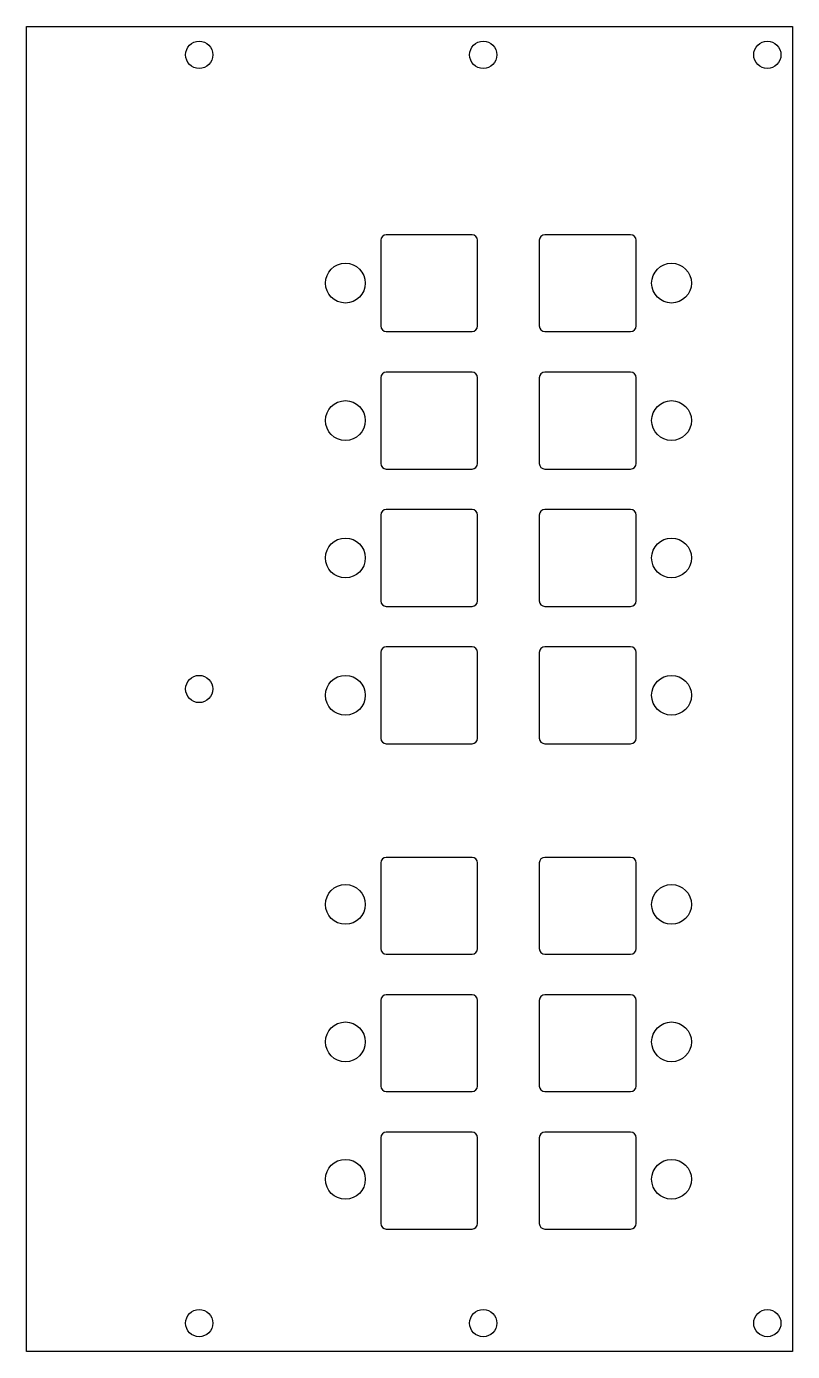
# Model space of a CAD drawing. Extents: x -62 to 40, y -141 to 37.
import ezdxf

# ---------------------------------------------------------------- set-up
doc = ezdxf.new("R2010")
doc.units = 0
doc.layers.get('0').update_dxf_attribs({"linetype": 'CONTINUOUS'})

msp = doc.modelspace()

# ---------------------------------------------------------------- linework, layer by layer
at = {"color": 7, "linetype": 'CONTINUOUS'}
for p, q in [((-62.43, -140.66), (-62.43, 37.14)), ((-62.43, 37.14), (40.31, 37.14)), ((40.31, 37.14), (40.31, -140.66)), ((-2.67, 9.2), (-14.17, 9.2)), ((18.6, 9.2), (7.1, 9.2)), ((-14.92, 8.45), (-14.92, -3.05)), ((-1.92, -3.05), (-1.92, 8.45)), ((6.35, 8.45), (6.35, -3.05)), ((19.35, -3.05), (19.35, 8.45)), ((-14.17, -3.8), (-2.67, -3.8)), ((7.1, -3.8), (18.6, -3.8)), ((-14.92, -9.99), (-14.92, -21.49)), ((-2.67, -9.24), (-14.17, -9.24)), ((-1.92, -21.49), (-1.92, -9.99)), ((6.35, -9.99), (6.35, -21.49)), ((18.6, -9.24), (7.1, -9.24)), ((19.35, -21.49), (19.35, -9.99)), ((-14.17, -22.24), (-2.67, -22.24)), ((7.1, -22.24), (18.6, -22.24)), ((-14.92, -28.43), (-14.92, -39.93)), ((-2.67, -27.68), (-14.17, -27.68)), ((-1.92, -39.93), (-1.92, -28.43)), ((6.35, -28.43), (6.35, -39.93)), ((18.6, -27.68), (7.1, -27.68)), ((19.35, -39.93), (19.35, -28.43)), ((-14.17, -40.68), (-2.67, -40.68)), ((7.1, -40.68), (18.6, -40.68)), ((-2.67, -46.11), (-14.17, -46.11)), ((18.6, -46.11), (7.1, -46.11)), ((-14.92, -46.86), (-14.92, -58.36)), ((-1.92, -58.36), (-1.92, -46.86)), ((6.35, -46.86), (6.35, -58.36)), ((19.35, -58.36), (19.35, -46.86)), ((-14.17, -59.11), (-2.67, -59.11)), ((7.1, -59.11), (18.6, -59.11)), ((-2.67, -74.35), (-14.17, -74.35)), ((18.6, -74.35), (7.1, -74.35)), ((-14.92, -75.1), (-14.92, -86.6)), ((-1.92, -86.6), (-1.92, -75.1)), ((6.35, -75.1), (6.35, -86.6)), ((19.35, -86.6), (19.35, -75.1)), ((-14.17, -87.35), (-2.67, -87.35)), ((7.1, -87.35), (18.6, -87.35)), ((-14.92, -93.54), (-14.92, -105.04)), ((-2.67, -92.79), (-14.17, -92.79)), ((-1.92, -105.04), (-1.92, -93.54)), ((6.35, -93.54), (6.35, -105.04)), ((18.6, -92.79), (7.1, -92.79)), ((19.35, -105.04), (19.35, -93.54)), ((-14.17, -105.79), (-2.67, -105.79)), ((7.1, -105.79), (18.6, -105.79)), ((-14.92, -111.98), (-14.92, -123.48)), ((-2.67, -111.23), (-14.17, -111.23)), ((-1.92, -123.48), (-1.92, -111.98)), ((6.35, -111.98), (6.35, -123.48)), ((18.6, -111.23), (7.1, -111.23)), ((19.35, -123.48), (19.35, -111.98)), ((-14.17, -124.23), (-2.67, -124.23)), ((7.1, -124.23), (18.6, -124.23)), ((40.31, -140.66), (-62.43, -140.66))]:
    msp.add_line(p, q, dxfattribs=at)
for centre, radius in [((-39.26, 33.33), 1.83), ((-1.16, 33.33), 1.83), ((36.94, 33.33), 1.83), ((-19.66, 2.7), 2.67), ((24.09, 2.7), 2.67), ((-19.66, -15.74), 2.67), ((24.09, -15.74), 2.67), ((-19.66, -34.18), 2.67), ((24.09, -34.18), 2.67), ((-39.26, -51.76), 1.83), ((-19.66, -52.61), 2.67), ((24.09, -52.61), 2.67), ((-19.66, -80.67), 2.67), ((24.09, -80.67), 2.67), ((-19.66, -99.11), 2.67), ((24.09, -99.11), 2.67), ((-19.66, -117.55), 2.67), ((24.09, -117.55), 2.67), ((-39.26, -136.85), 1.83), ((-1.16, -136.85), 1.83), ((36.94, -136.85), 1.83)]:
    msp.add_circle(centre, radius, dxfattribs=at)
for centre, start, end in [((-14.17, 8.45), 90, 180), ((-2.67, 8.45), 0, 90), ((7.1, 8.45), 90, 180), ((18.6, 8.45), 0, 90), ((-14.17, -3.05), 180, 270), ((-2.67, -3.05), 270, 0), ((7.1, -3.05), 180, 270), ((18.6, -3.05), 270, 0), ((-14.17, -9.99), 90, 180), ((-2.67, -9.99), 0, 90), ((7.1, -9.99), 90, 180), ((18.6, -9.99), 0, 90), ((-14.17, -21.49), 180, 270), ((-2.67, -21.49), 270, 0), ((7.1, -21.49), 180, 270), ((18.6, -21.49), 270, 0), ((-14.17, -28.43), 90, 180), ((-2.67, -28.43), 0, 90), ((7.1, -28.43), 90, 180), ((18.6, -28.43), 0, 90), ((-14.17, -39.93), 180, 270), ((-2.67, -39.93), 270, 0), ((7.1, -39.93), 180, 270), ((18.6, -39.93), 270, 0), ((-14.17, -46.86), 90, 180), ((-2.67, -46.86), 0, 90), ((7.1, -46.86), 90, 180), ((18.6, -46.86), 0, 90), ((-14.17, -58.36), 180, 270), ((-2.67, -58.36), 270, 0), ((7.1, -58.36), 180, 270), ((18.6, -58.36), 270, 0), ((-14.17, -75.1), 90, 180), ((-2.67, -75.1), 0, 90), ((7.1, -75.1), 90, 180), ((18.6, -75.1), 0, 90), ((-14.17, -86.6), 180, 270), ((-2.67, -86.6), 270, 0), ((7.1, -86.6), 180, 270), ((18.6, -86.6), 270, 0), ((-14.17, -93.54), 90, 180), ((-2.67, -93.54), 0, 90), ((7.1, -93.54), 90, 180), ((18.6, -93.54), 0, 90), ((-14.17, -105.04), 180, 270), ((-2.67, -105.04), 270, 0), ((7.1, -105.04), 180, 270), ((18.6, -105.04), 270, 0), ((-14.17, -111.98), 90, 180), ((-2.67, -111.98), 0, 90), ((7.1, -111.98), 90, 180), ((18.6, -111.98), 0, 90), ((-14.17, -123.48), 180, 270), ((-2.67, -123.48), 270, 0), ((7.1, -123.48), 180, 270), ((18.6, -123.48), 270, 0)]:
    msp.add_arc(centre, 0.75, start, end, dxfattribs=at)

doc.saveas('drawing.dxf')
